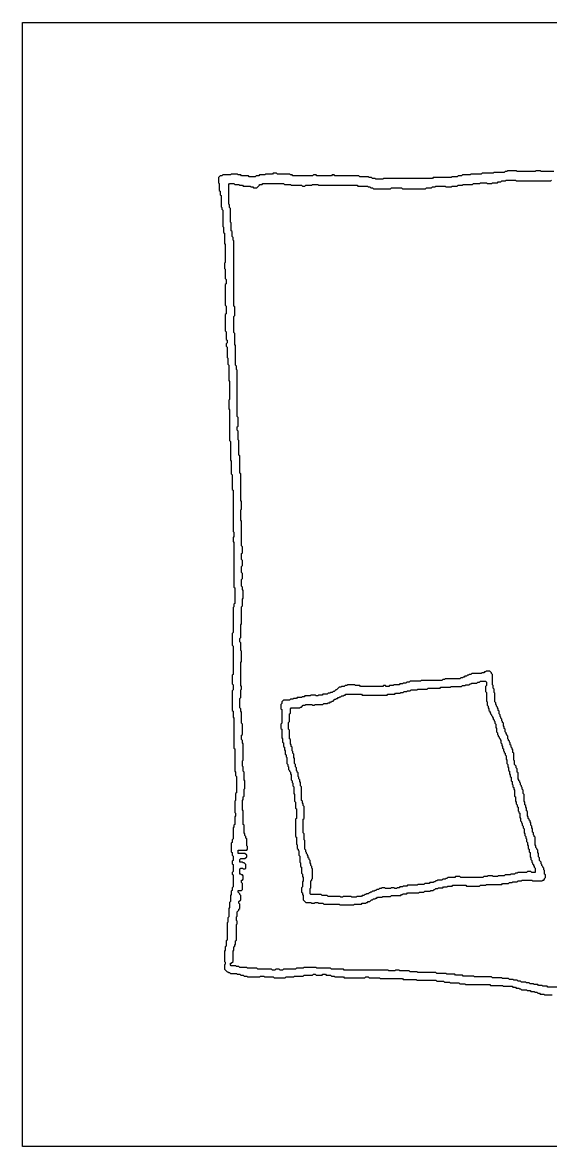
# Model space of a CAD drawing. Header units: metres. Extents: x 0 to 1458, y 0 to 1312.
# Drawn here: x 0 to 617, y 0 to 1312 of the extents above; entities that cross this region are included whole.
import ezdxf

# ---------------------------------------------------------------- set-up
doc = ezdxf.new("R2010")
doc.units = ezdxf.units.M

msp = doc.modelspace()

# ---------------------------------------------------------------- linework, layer by layer
for points in [[(0, 0), (0, 1312), (0, 1312), (1458, 1312), (1458, 1312), (1458, 0), (1458, 0), (0, 0)], [(621, 1138), (606, 1138), (606, 1138), (605, 1139), (605, 1139), (600, 1139), (600, 1139), (599, 1138), (599, 1138), (578, 1138), (578, 1138), (577, 1139), (577, 1139), (567, 1139), (567, 1139), (566, 1138), (566, 1138), (564, 1138), (564, 1138), (563, 1137), (563, 1137), (551, 1137), (551, 1137), (550, 1136), (550, 1136), (537, 1136), (537, 1136), (536, 1135), (536, 1135), (524, 1135), (524, 1135), (523, 1134), (523, 1134), (514, 1134), (514, 1134), (513, 1133), (513, 1133), (509, 1133), (509, 1133), (508, 1132), (508, 1132), (502, 1132), (502, 1132), (501, 1131), (501, 1131), (480, 1131), (480, 1131), (479, 1130), (479, 1130), (422, 1130), (422, 1130), (421, 1129), (421, 1129), (413, 1129), (413, 1129), (412, 1130), (412, 1130), (409, 1130), (409, 1130), (408, 1131), (408, 1131), (405, 1131), (405, 1131), (404, 1132), (404, 1132), (394, 1132), (394, 1132), (393, 1133), (393, 1133), (365, 1133), (365, 1133), (364, 1134), (364, 1134), (362, 1134), (362, 1134), (361, 1133), (361, 1133), (344, 1133), (344, 1133), (343, 1134), (343, 1134), (340, 1134), (340, 1134), (339, 1133), (339, 1133), (316, 1133), (316, 1133), (315, 1134), (315, 1134), (313, 1134), (313, 1134), (312, 1135), (312, 1135), (298, 1135), (298, 1135), (297, 1136), (297, 1136), (293, 1136), (293, 1136), (292, 1135), (292, 1135), (284, 1135), (284, 1135), (283, 1134), (283, 1134), (277, 1134), (277, 1134), (276, 1133), (276, 1133), (273, 1133), (273, 1133), (272, 1132), (272, 1132), (265, 1132), (265, 1132), (264, 1133), (264, 1133), (256, 1133), (256, 1133), (255, 1134), (255, 1134), (252, 1134), (252, 1134), (251, 1135), (251, 1135), (244, 1135), (244, 1135), (243, 1134), (243, 1134), (234, 1134), (234, 1134), (233, 1133), (233, 1133), (231, 1133), (231, 1133), (229, 1131), (229, 1131), (229, 1125), (229, 1125), (230, 1124), (230, 1124), (230, 1116), (230, 1116), (231, 1115), (231, 1115), (231, 1111), (231, 1111), (232, 1110), (232, 1110), (232, 1097), (232, 1097), (233, 1096), (233, 1096), (233, 1094), (233, 1094), (234, 1093), (234, 1093), (234, 1074), (234, 1074), (235, 1073), (235, 1073), (235, 1067), (235, 1067), (236, 1066), (236, 1066), (236, 1054), (236, 1054), (237, 1053), (237, 1053), (237, 1032), (237, 1032), (236, 1031), (236, 1031), (236, 1025), (236, 1025), (237, 1024), (237, 1024), (237, 1013), (237, 1013), (238, 1012), (238, 1012), (238, 1007), (238, 1007), (237, 1006), (237, 1006), (237, 982), (237, 982), (238, 981), (238, 981), (238, 972), (238, 972), (237, 971), (237, 971), (237, 952), (237, 952), (238, 951), (238, 951), (238, 942), (238, 942), (239, 941), (239, 941), (239, 938), (239, 938), (238, 937), (238, 937), (238, 934), (238, 934), (239, 933), (239, 933), (239, 921), (239, 921), (240, 920), (240, 920), (240, 913), (240, 913), (241, 912), (241, 912), (241, 894), (241, 894), (242, 893), (242, 893), (242, 872), (242, 872), (241, 871), (241, 871), (241, 861), (241, 861), (242, 860), (242, 860), (242, 824), (242, 824), (243, 823), (243, 823), (243, 801), (243, 801), (244, 800), (244, 800), (244, 785), (244, 785), (245, 784), (245, 784), (245, 767), (245, 767), (246, 766), (246, 766), (246, 718), (246, 718), (247, 717), (247, 717), (247, 712), (247, 712), (246, 711), (246, 711), (246, 706), (246, 706), (247, 705), (247, 705), (247, 653), (247, 653), (248, 652), (248, 652), (248, 634), (248, 634), (247, 633), (247, 633), (247, 630), (247, 630), (246, 629), (246, 629), (246, 600), (246, 600), (245, 599), (245, 599), (245, 585), (245, 585), (246, 584), (246, 584), (246, 551), (246, 551), (245, 550), (245, 550), (245, 540), (245, 540), (246, 539), (246, 539), (246, 533), (246, 533), (245, 532), (245, 532), (245, 509), (245, 509), (246, 508), (246, 508), (246, 501), (246, 501), (247, 500), (247, 500), (247, 465), (247, 465), (248, 464), (248, 464), (248, 438), (248, 438), (249, 437), (249, 437), (249, 433), (249, 433), (250, 432), (250, 432), (250, 413), (250, 413), (249, 412), (249, 412), (249, 404), (249, 404), (248, 403), (248, 403), (248, 390), (248, 390), (249, 389), (249, 389), (249, 386), (249, 386), (248, 385), (248, 385), (248, 376), (248, 376), (247, 375), (247, 375), (247, 373), (247, 373), (246, 372), (246, 372), (246, 359), (246, 359), (245, 358), (245, 358), (245, 355), (245, 355), (244, 354), (244, 354), (244, 344), (244, 344), (245, 343), (245, 343), (245, 340), (245, 340), (246, 339), (246, 339), (246, 334), (246, 334), (245, 333), (245, 333), (245, 330), (245, 330), (246, 329), (246, 329), (246, 321), (246, 321), (245, 320), (245, 320), (245, 318), (245, 318), (246, 317), (246, 317), (246, 303), (246, 303), (245, 302), (245, 302), (245, 299), (245, 299), (244, 298), (244, 298), (244, 294), (244, 294), (243, 293), (243, 293), (243, 286), (243, 286), (242, 285), (242, 285), (242, 279), (242, 279), (241, 278), (241, 278), (241, 268), (241, 268), (240, 267), (240, 267), (240, 262), (240, 262), (239, 261), (239, 261), (239, 241), (239, 241), (238, 240), (238, 240), (238, 234), (238, 234), (237, 233), (237, 233), (237, 229), (237, 229), (236, 228), (236, 228), (236, 216), (236, 216), (237, 215), (237, 215), (237, 213), (237, 213), (236, 212), (236, 212), (236, 207), (236, 207), (239, 204), (239, 204), (240, 204), (240, 204), (241, 203), (241, 203), (242, 203), (242, 203), (243, 202), (243, 202), (250, 202), (250, 202), (251, 201), (251, 201), (254, 201), (254, 201), (255, 200), (255, 200), (258, 200), (258, 200), (259, 199), (259, 199), (262, 199), (262, 199), (263, 198), (263, 198), (277, 198), (277, 198), (278, 199), (278, 199), (282, 199), (282, 199), (283, 198), (283, 198), (293, 198), (293, 198), (294, 197), (294, 197), (307, 197), (307, 197), (308, 198), (308, 198), (317, 198), (317, 198), (318, 199), (318, 199), (328, 199), (328, 199), (329, 200), (329, 200), (339, 200), (339, 200), (340, 201), (340, 201), (342, 201), (342, 201), (343, 200), (343, 200), (350, 200), (350, 200), (351, 201), (351, 201), (354, 201), (354, 201), (355, 200), (355, 200), (360, 200), (360, 200), (361, 199), (361, 199), (364, 199), (364, 199), (365, 198), (365, 198), (375, 198), (375, 198), (376, 197), (376, 197), (400, 197), (400, 197), (401, 198), (401, 198), (404, 198), (404, 198), (405, 197), (405, 197), (417, 197), (417, 197), (418, 196), (418, 196), (444, 196), (444, 196), (445, 195), (445, 195), (460, 195), (460, 195), (461, 194), (461, 194), (483, 194), (483, 194), (484, 193), (484, 193), (492, 193), (492, 193), (493, 192), (493, 192), (499, 192), (499, 192), (500, 191), (500, 191), (510, 191), (510, 191), (511, 190), (511, 190), (517, 190), (517, 190), (518, 189), (518, 189), (546, 189), (546, 189), (547, 188), (547, 188), (561, 188), (561, 188), (562, 187), (562, 187), (572, 187), (572, 187), (573, 186), (573, 186), (576, 186), (576, 186), (577, 185), (577, 185), (580, 185), (580, 185), (581, 184), (581, 184), (582, 184), (582, 184), (583, 183), (583, 183), (589, 183), (589, 183), (590, 182), (590, 182), (593, 182), (593, 182), (594, 181), (594, 181), (598, 181), (598, 181), (599, 180), (599, 180), (601, 180), (601, 180), (602, 179), (602, 179), (604, 179), (604, 179), (605, 178), (605, 178), (609, 178), (609, 178), (610, 177), (610, 177), (619, 177)], [(631, 186), (614, 186), (614, 186), (613, 187), (613, 187), (608, 187), (608, 187), (607, 188), (607, 188), (603, 188), (603, 188), (602, 189), (602, 189), (598, 189), (598, 189), (597, 190), (597, 190), (593, 190), (593, 190), (592, 191), (592, 191), (589, 191), (589, 191), (588, 192), (588, 192), (583, 192), (583, 192), (582, 193), (582, 193), (579, 193), (579, 193), (578, 194), (578, 194), (574, 194), (574, 194), (573, 195), (573, 195), (569, 195), (569, 195), (568, 196), (568, 196), (561, 196), (561, 196), (560, 197), (560, 197), (549, 197), (549, 197), (548, 198), (548, 198), (528, 198), (528, 198), (527, 199), (527, 199), (515, 199), (515, 199), (514, 200), (514, 200), (506, 200), (506, 200), (505, 201), (505, 201), (496, 201), (496, 201), (495, 202), (495, 202), (484, 202), (484, 202), (483, 203), (483, 203), (462, 203), (462, 203), (461, 204), (461, 204), (453, 204), (453, 204), (452, 205), (452, 205), (441, 205), (441, 205), (440, 206), (440, 206), (436, 206), (436, 206), (435, 205), (435, 205), (428, 205), (428, 205), (427, 206), (427, 206), (376, 206), (376, 206), (375, 207), (375, 207), (361, 207), (361, 207), (360, 208), (360, 208), (344, 208), (344, 208), (343, 209), (343, 209), (329, 209), (329, 209), (328, 208), (328, 208), (320, 208), (320, 208), (319, 207), (319, 207), (305, 207), (305, 207), (304, 206), (304, 206), (301, 206), (301, 206), (300, 207), (300, 207), (296, 207), (296, 207), (295, 206), (295, 206), (292, 206), (292, 206), (291, 207), (291, 207), (275, 207), (275, 207), (274, 208), (274, 208), (263, 208), (263, 208), (262, 209), (262, 209), (254, 209), (254, 209), (253, 210), (253, 210), (250, 210), (250, 210), (249, 211), (249, 211), (244, 211), (244, 211), (243, 212), (243, 212), (243, 214), (243, 214), (244, 214), (244, 214), (246, 216), (246, 216), (246, 228), (246, 228), (247, 229), (247, 229), (247, 233), (247, 233), (248, 234), (248, 234), (248, 235), (248, 235), (249, 236), (249, 236), (249, 240), (249, 240), (250, 241), (250, 241), (250, 259), (250, 259), (251, 260), (251, 260), (251, 263), (251, 263), (250, 264), (250, 264), (250, 268), (250, 268), (251, 269), (251, 269), (251, 274), (251, 274), (253, 276), (253, 276), (253, 277), (253, 277), (254, 278), (254, 278), (254, 283), (254, 283), (253, 284), (253, 284), (253, 286), (253, 286), (255, 288), (255, 288), (255, 293), (255, 293), (254, 294), (254, 294), (254, 295), (254, 295), (252, 297), (252, 297), (252, 299), (252, 299), (256, 299), (256, 299), (257, 300), (257, 300), (257, 307), (257, 307), (256, 308), (256, 308), (256, 311), (256, 311), (257, 311), (257, 311), (258, 312), (258, 312), (258, 316), (258, 316), (257, 317), (257, 317), (256, 317), (256, 317), (255, 318), (255, 318), (254, 318), (254, 318), (254, 324), (254, 324), (255, 325), (255, 325), (257, 325), (257, 325), (258, 324), (258, 324), (260, 324), (260, 324), (261, 325), (261, 325), (261, 329), (261, 329), (259, 331), (259, 331), (258, 331), (258, 331), (257, 332), (257, 332), (254, 332), (254, 332), (254, 335), (254, 335), (255, 336), (255, 336), (260, 336), (260, 336), (262, 338), (262, 338), (262, 340), (262, 340), (260, 342), (260, 342), (252, 342), (252, 342), (252, 346), (252, 346), (262, 346), (262, 346), (263, 347), (263, 347), (263, 350), (263, 350), (262, 351), (262, 351), (262, 359), (262, 359), (261, 360), (261, 360), (261, 362), (261, 362), (260, 363), (260, 363), (260, 365), (260, 365), (259, 366), (259, 366), (259, 375), (259, 375), (258, 376), (258, 376), (258, 392), (258, 392), (257, 393), (257, 393), (257, 404), (257, 404), (258, 405), (258, 405), (258, 408), (258, 408), (259, 409), (259, 409), (259, 417), (259, 417), (260, 418), (260, 418), (260, 427), (260, 427), (259, 428), (259, 428), (259, 437), (259, 437), (258, 438), (258, 438), (258, 443), (258, 443), (257, 444), (257, 444), (257, 450), (257, 450), (258, 451), (258, 451), (258, 470), (258, 470), (257, 471), (257, 471), (257, 474), (257, 474), (256, 475), (256, 475), (256, 480), (256, 480), (257, 481), (257, 481), (257, 493), (257, 493), (256, 494), (256, 494), (256, 507), (256, 507), (255, 508), (255, 508), (255, 511), (255, 511), (254, 512), (254, 512), (254, 523), (254, 523), (255, 524), (255, 524), (255, 533), (255, 533), (256, 534), (256, 534), (256, 537), (256, 537), (255, 538), (255, 538), (255, 565), (255, 565), (256, 566), (256, 566), (256, 578), (256, 578), (255, 579), (255, 579), (255, 588), (255, 588), (254, 589), (254, 589), (254, 593), (254, 593), (255, 594), (255, 594), (255, 609), (255, 609), (256, 610), (256, 610), (256, 630), (256, 630), (257, 631), (257, 631), (257, 639), (257, 639), (258, 640), (258, 640), (258, 649), (258, 649), (257, 650), (257, 650), (257, 653), (257, 653), (256, 654), (256, 654), (256, 662), (256, 662), (257, 663), (257, 663), (257, 669), (257, 669), (256, 670), (256, 670), (256, 677), (256, 677), (257, 678), (257, 678), (257, 684), (257, 684), (256, 685), (256, 685), (256, 692), (256, 692), (257, 693), (257, 693), (257, 700), (257, 700), (256, 701), (256, 701), (256, 730), (256, 730), (255, 731), (255, 731), (255, 743), (255, 743), (256, 744), (256, 744), (256, 753), (256, 753), (255, 754), (255, 754), (255, 785), (255, 785), (254, 786), (254, 786), (254, 806), (254, 806), (253, 807), (253, 807), (253, 824), (253, 824), (252, 825), (252, 825), (252, 835), (252, 835), (251, 836), (251, 836), (251, 840), (251, 840), (252, 841), (252, 841), (252, 851), (252, 851), (251, 852), (251, 852), (251, 906), (251, 906), (250, 907), (250, 907), (250, 911), (250, 911), (249, 912), (249, 912), (249, 935), (249, 935), (248, 936), (248, 936), (248, 949), (248, 949), (247, 950), (247, 950), (247, 969), (247, 969), (248, 970), (248, 970), (248, 980), (248, 980), (247, 981), (247, 981), (247, 1057), (247, 1057), (246, 1058), (246, 1058), (246, 1061), (246, 1061), (245, 1062), (245, 1062), (245, 1068), (245, 1068), (244, 1069), (244, 1069), (244, 1078), (244, 1078), (243, 1079), (243, 1079), (243, 1095), (243, 1095), (242, 1096), (242, 1096), (242, 1099), (242, 1099), (241, 1100), (241, 1100), (241, 1123), (241, 1123), (242, 1124), (242, 1124), (247, 1124), (247, 1124), (248, 1123), (248, 1123), (253, 1123), (253, 1123), (254, 1122), (254, 1122), (257, 1122), (257, 1122), (258, 1121), (258, 1121), (266, 1121), (266, 1121), (267, 1120), (267, 1120), (269, 1120), (269, 1120), (270, 1119), (270, 1119), (274, 1119), (274, 1119), (277, 1122), (277, 1122), (277, 1123), (277, 1123), (280, 1123), (280, 1123), (281, 1124), (281, 1124), (305, 1124), (305, 1124), (306, 1123), (306, 1123), (313, 1123), (313, 1123), (314, 1122), (314, 1122), (326, 1122), (326, 1122), (327, 1121), (327, 1121), (330, 1121), (330, 1121), (331, 1122), (331, 1122), (338, 1122), (338, 1122), (339, 1123), (339, 1123), (345, 1123), (345, 1123), (346, 1122), (346, 1122), (391, 1122), (391, 1122), (392, 1121), (392, 1121), (403, 1121), (403, 1121), (404, 1120), (404, 1120), (406, 1120), (406, 1120), (407, 1119), (407, 1119), (409, 1119), (409, 1119), (410, 1118), (410, 1118), (430, 1118), (430, 1118), (431, 1119), (431, 1119), (443, 1119), (443, 1119), (444, 1118), (444, 1118), (471, 1118), (471, 1118), (472, 1119), (472, 1119), (478, 1119), (478, 1119), (479, 1120), (479, 1120), (482, 1120), (482, 1120), (483, 1121), (483, 1121), (494, 1121), (494, 1121), (495, 1120), (495, 1120), (501, 1120), (501, 1120), (502, 1121), (502, 1121), (508, 1121), (508, 1121), (509, 1122), (509, 1122), (514, 1122), (514, 1122), (515, 1123), (515, 1123), (526, 1123), (526, 1123), (527, 1124), (527, 1124), (534, 1124), (534, 1124), (535, 1125), (535, 1125), (542, 1125), (542, 1125), (543, 1124), (543, 1124), (548, 1124), (548, 1124), (549, 1125), (549, 1125), (555, 1125), (555, 1125), (556, 1126), (556, 1126), (559, 1126), (559, 1126), (560, 1127), (560, 1127), (564, 1127), (564, 1127), (565, 1128), (565, 1128), (576, 1128), (576, 1128), (577, 1127), (577, 1127), (617, 1127), (617, 1127), (618, 1128)], [(370, 283), (371, 282), (371, 282), (387, 282), (387, 282), (388, 283), (388, 283), (396, 283), (396, 283), (397, 284), (397, 284), (401, 284), (401, 284), (402, 285), (402, 285), (403, 285), (403, 285), (404, 286), (404, 286), (406, 286), (406, 286), (408, 288), (408, 288), (409, 288), (409, 288), (410, 289), (410, 289), (412, 289), (412, 289), (413, 290), (413, 290), (414, 290), (414, 290), (415, 291), (415, 291), (420, 291), (420, 291), (421, 292), (421, 292), (430, 292), (430, 292), (431, 293), (431, 293), (442, 293), (442, 293), (443, 294), (443, 294), (444, 294), (444, 294), (445, 295), (445, 295), (449, 295), (449, 295), (450, 296), (450, 296), (463, 296), (463, 296), (464, 297), (464, 297), (469, 297), (469, 297), (470, 298), (470, 298), (476, 298), (476, 298), (477, 299), (477, 299), (480, 299), (480, 299), (481, 300), (481, 300), (482, 300), (482, 300), (483, 301), (483, 301), (485, 301), (485, 301), (486, 302), (486, 302), (491, 302), (491, 302), (492, 303), (492, 303), (496, 303), (496, 303), (497, 304), (497, 304), (502, 304), (502, 304), (503, 305), (503, 305), (518, 305), (518, 305), (519, 304), (519, 304), (534, 304), (534, 304), (535, 305), (535, 305), (541, 305), (541, 305), (542, 306), (542, 306), (560, 306), (560, 306), (561, 307), (561, 307), (568, 307), (568, 307), (569, 308), (569, 308), (572, 308), (572, 308), (573, 309), (573, 309), (578, 309), (578, 309), (579, 310), (579, 310), (583, 310), (583, 310), (584, 311), (584, 311), (595, 311), (595, 311), (596, 310), (596, 310), (607, 310), (607, 310), (608, 311), (608, 311), (609, 311), (609, 311), (610, 312), (610, 312), (610, 313), (610, 313), (611, 314), (611, 314), (611, 317), (611, 317), (610, 318), (610, 318), (610, 322), (610, 322), (609, 323), (609, 323), (609, 325), (609, 325), (608, 326), (608, 326), (608, 327), (608, 327), (607, 328), (607, 328), (607, 329), (607, 329), (606, 330), (606, 330), (606, 332), (606, 332), (604, 334), (604, 334), (604, 337), (604, 337), (603, 338), (603, 338), (603, 342), (603, 342), (602, 343), (602, 343), (602, 346), (602, 346), (601, 347), (601, 347), (601, 348), (601, 348), (600, 349), (600, 349), (600, 351), (600, 351), (599, 352), (599, 352), (599, 361), (599, 361), (598, 362), (598, 362), (598, 363), (598, 363), (597, 364), (597, 364), (597, 366), (597, 366), (596, 367), (596, 367), (596, 371), (596, 371), (595, 372), (595, 372), (595, 374), (595, 374), (594, 375), (594, 375), (594, 378), (594, 378), (593, 379), (593, 379), (593, 380), (593, 380), (592, 381), (592, 381), (592, 382), (592, 382), (591, 383), (591, 383), (591, 385), (591, 385), (590, 386), (590, 386), (590, 391), (590, 391), (589, 392), (589, 392), (589, 395), (589, 395), (588, 396), (588, 396), (588, 398), (588, 398), (587, 399), (587, 399), (587, 402), (587, 402), (586, 403), (586, 403), (586, 411), (586, 411), (585, 412), (585, 412), (585, 416), (585, 416), (584, 417), (584, 417), (584, 419), (584, 419), (583, 420), (583, 420), (583, 421), (583, 421), (582, 422), (582, 422), (582, 424), (582, 424), (581, 425), (581, 425), (581, 426), (581, 426), (580, 427), (580, 427), (580, 428), (580, 428), (579, 429), (579, 429), (579, 436), (579, 436), (578, 437), (578, 437), (578, 441), (578, 441), (577, 442), (577, 442), (577, 444), (577, 444), (575, 446), (575, 446), (575, 450), (575, 450), (574, 451), (574, 451), (574, 459), (574, 459), (573, 460), (573, 460), (573, 463), (573, 463), (572, 464), (572, 464), (572, 465), (572, 465), (571, 466), (571, 466), (571, 468), (571, 468), (570, 469), (570, 469), (570, 471), (570, 471), (569, 472), (569, 472), (569, 473), (569, 473), (568, 474), (568, 474), (568, 475), (568, 475), (567, 476), (567, 476), (567, 479), (567, 479), (566, 480), (566, 480), (566, 481), (566, 481), (565, 482), (565, 482), (565, 483), (565, 483), (564, 484), (564, 484), (564, 487), (564, 487), (563, 488), (563, 488), (563, 490), (563, 490), (562, 491), (562, 491), (562, 494), (562, 494), (561, 495), (561, 495), (561, 496), (561, 496), (560, 497), (560, 497), (560, 499), (560, 499), (559, 500), (559, 500), (559, 501), (559, 501), (558, 502), (558, 502), (558, 504), (558, 504), (557, 505), (557, 505), (557, 508), (557, 508), (556, 509), (556, 509), (556, 511), (556, 511), (555, 512), (555, 512), (555, 513), (555, 513), (554, 514), (554, 514), (554, 515), (554, 515), (553, 516), (553, 516), (553, 518), (553, 518), (552, 519), (552, 519), (552, 529), (552, 529), (551, 530), (551, 530), (551, 534), (551, 534), (550, 535), (550, 535), (550, 538), (550, 538), (549, 539), (549, 539), (549, 551), (549, 551), (548, 552), (548, 552), (548, 553), (548, 553), (546, 555), (546, 555), (542, 555), (542, 555), (541, 554), (541, 554), (540, 554), (540, 554), (539, 553), (539, 553), (537, 553), (537, 553), (536, 552), (536, 552), (525, 552), (525, 552), (524, 551), (524, 551), (522, 551), (522, 551), (521, 550), (521, 550), (520, 550), (520, 550), (519, 549), (519, 549), (517, 549), (517, 549), (516, 548), (516, 548), (515, 548), (515, 548), (514, 547), (514, 547), (512, 547), (512, 547), (511, 546), (511, 546), (494, 546), (494, 546), (493, 545), (493, 545), (491, 545), (491, 545), (490, 544), (490, 544), (466, 544), (466, 544), (465, 543), (465, 543), (453, 543), (453, 543), (452, 542), (452, 542), (449, 542), (449, 542), (448, 541), (448, 541), (445, 541), (445, 541), (444, 540), (444, 540), (441, 540), (441, 540), (440, 539), (440, 539), (434, 539), (434, 539), (433, 538), (433, 538), (429, 538), (429, 538), (428, 537), (428, 537), (425, 537), (425, 537), (424, 538), (424, 538), (422, 538), (422, 538), (421, 537), (421, 537), (395, 537), (395, 537), (394, 538), (394, 538), (389, 538), (389, 538), (388, 539), (388, 539), (380, 539), (380, 539), (379, 538), (379, 538), (377, 538), (377, 538), (376, 537), (376, 537), (373, 537), (373, 537), (372, 536), (372, 536), (370, 536), (370, 536), (367, 533), (367, 533), (366, 533), (366, 533), (364, 531), (364, 531), (363, 531), (363, 531), (362, 530), (362, 530), (360, 530), (360, 530), (359, 529), (359, 529), (357, 529), (357, 529), (356, 528), (356, 528), (351, 528), (351, 528), (350, 527), (350, 527), (346, 527), (346, 527), (345, 526), (345, 526), (343, 526), (343, 526), (342, 527), (342, 527), (337, 527), (337, 527), (336, 526), (336, 526), (330, 526), (330, 526), (329, 525), (329, 525), (327, 525), (327, 525), (326, 524), (326, 524), (321, 524), (321, 524), (320, 523), (320, 523), (317, 523), (317, 523), (316, 522), (316, 522), (313, 522), (313, 522), (312, 521), (312, 521), (305, 521), (305, 521), (303, 519), (303, 519), (303, 517), (303, 517), (302, 516), (302, 516), (302, 511), (302, 511), (303, 510), (303, 510), (303, 494), (303, 494), (302, 493), (302, 493), (302, 488), (302, 488), (303, 487), (303, 487), (303, 477), (303, 477), (304, 476), (304, 476), (304, 472), (304, 472), (305, 471), (305, 471), (305, 467), (305, 467), (306, 466), (306, 466), (306, 463), (306, 463), (307, 462), (307, 462), (307, 458), (307, 458), (308, 457), (308, 457), (308, 455), (308, 455), (309, 454), (309, 454), (309, 447), (309, 447), (310, 446), (310, 446), (310, 444), (310, 444), (311, 443), (311, 443), (311, 440), (311, 440), (312, 439), (312, 439), (312, 438), (312, 438), (313, 437), (313, 437), (313, 435), (313, 435), (314, 434), (314, 434), (314, 428), (314, 428), (315, 427), (315, 427), (315, 425), (315, 425), (316, 424), (316, 424), (316, 421), (316, 421), (317, 420), (317, 420), (317, 412), (317, 412), (318, 411), (318, 411), (318, 403), (318, 403), (319, 402), (319, 402), (319, 395), (319, 395), (320, 394), (320, 394), (320, 383), (320, 383), (319, 382), (319, 382), (319, 362), (319, 362), (320, 361), (320, 361), (320, 353), (320, 353), (321, 352), (321, 352), (321, 348), (321, 348), (322, 347), (322, 347), (322, 346), (322, 346), (323, 345), (323, 345), (323, 340), (323, 340), (324, 339), (324, 339), (324, 332), (324, 332), (325, 331), (325, 331), (325, 327), (325, 327), (326, 326), (326, 326), (326, 319), (326, 319), (327, 318), (327, 318), (327, 315), (327, 315), (328, 314), (328, 314), (328, 310), (328, 310), (327, 309), (327, 309), (327, 303), (327, 303), (326, 302), (326, 302), (326, 297), (326, 297), (327, 296), (327, 296), (327, 294), (327, 294), (328, 293), (328, 293), (328, 288), (328, 288), (331, 285), (331, 285), (337, 285), (337, 285), (338, 284), (338, 284), (341, 284), (341, 284), (342, 285), (342, 285), (345, 285), (345, 285), (346, 284), (346, 284), (351, 284), (351, 284), (352, 283), (352, 283), (370, 283)], [(372, 291), (371, 292), (371, 292), (357, 292), (357, 292), (356, 293), (356, 293), (350, 293), (350, 293), (349, 294), (349, 294), (337, 294), (337, 294), (336, 295), (336, 295), (336, 301), (336, 301), (337, 302), (337, 302), (337, 310), (337, 310), (338, 311), (338, 311), (338, 312), (338, 312), (339, 313), (339, 313), (339, 324), (339, 324), (338, 325), (338, 325), (338, 327), (338, 327), (337, 328), (337, 328), (337, 330), (337, 330), (336, 331), (336, 331), (336, 334), (336, 334), (335, 335), (335, 335), (335, 336), (335, 336), (334, 337), (334, 337), (334, 339), (334, 339), (333, 340), (333, 340), (333, 341), (333, 341), (332, 342), (332, 342), (332, 343), (332, 343), (331, 344), (331, 344), (331, 346), (331, 346), (330, 347), (330, 347), (330, 357), (330, 357), (329, 358), (329, 358), (329, 365), (329, 365), (328, 366), (328, 366), (328, 382), (328, 382), (329, 383), (329, 383), (329, 397), (329, 397), (328, 398), (328, 398), (328, 400), (328, 400), (327, 401), (327, 401), (327, 403), (327, 403), (326, 404), (326, 404), (326, 420), (326, 420), (325, 421), (325, 421), (325, 425), (325, 425), (324, 426), (324, 426), (324, 428), (324, 428), (323, 429), (323, 429), (323, 431), (323, 431), (322, 432), (322, 432), (322, 436), (322, 436), (321, 437), (321, 437), (321, 438), (321, 438), (320, 439), (320, 439), (320, 442), (320, 442), (319, 443), (319, 443), (319, 446), (319, 446), (318, 447), (318, 447), (318, 453), (318, 453), (317, 454), (317, 454), (317, 458), (317, 458), (316, 459), (316, 459), (316, 461), (316, 461), (315, 462), (315, 462), (315, 466), (315, 466), (314, 467), (314, 467), (314, 469), (314, 469), (313, 470), (313, 470), (313, 475), (313, 475), (312, 476), (312, 476), (312, 486), (312, 486), (311, 487), (311, 487), (311, 495), (311, 495), (312, 496), (312, 496), (312, 505), (312, 505), (313, 506), (313, 506), (313, 511), (313, 511), (314, 512), (314, 512), (324, 512), (324, 512), (325, 513), (325, 513), (326, 513), (326, 513), (328, 515), (328, 515), (330, 515), (330, 515), (331, 516), (331, 516), (338, 516), (338, 516), (339, 515), (339, 515), (341, 515), (341, 515), (342, 516), (342, 516), (351, 516), (351, 516), (352, 517), (352, 517), (356, 517), (356, 517), (357, 518), (357, 518), (359, 518), (359, 518), (360, 519), (360, 519), (361, 519), (361, 519), (362, 520), (362, 520), (363, 520), (363, 520), (365, 522), (365, 522), (366, 522), (366, 522), (367, 523), (367, 523), (368, 523), (368, 523), (369, 524), (369, 524), (370, 524), (370, 524), (371, 525), (371, 525), (372, 525), (372, 525), (373, 526), (373, 526), (375, 526), (375, 526), (376, 527), (376, 527), (377, 527), (377, 527), (378, 528), (378, 528), (396, 528), (396, 528), (397, 527), (397, 527), (426, 527), (426, 527), (427, 528), (427, 528), (435, 528), (435, 528), (436, 529), (436, 529), (441, 529), (441, 529), (442, 530), (442, 530), (445, 530), (445, 530), (446, 531), (446, 531), (449, 531), (449, 531), (450, 532), (450, 532), (453, 532), (453, 532), (454, 533), (454, 533), (461, 533), (461, 533), (462, 534), (462, 534), (473, 534), (473, 534), (474, 535), (474, 535), (488, 535), (488, 535), (489, 536), (489, 536), (500, 536), (500, 536), (501, 537), (501, 537), (513, 537), (513, 537), (514, 538), (514, 538), (517, 538), (517, 538), (518, 539), (518, 539), (522, 539), (522, 539), (523, 540), (523, 540), (524, 540), (524, 540), (525, 541), (525, 541), (531, 541), (531, 541), (532, 542), (532, 542), (534, 542), (534, 542), (535, 543), (535, 543), (541, 543), (541, 543), (542, 542), (542, 542), (542, 538), (542, 538), (541, 537), (541, 537), (541, 531), (541, 531), (542, 530), (542, 530), (542, 520), (542, 520), (543, 519), (543, 519), (543, 515), (543, 515), (544, 514), (544, 514), (544, 512), (544, 512), (545, 511), (545, 511), (545, 509), (545, 509), (546, 508), (546, 508), (546, 507), (546, 507), (547, 506), (547, 506), (547, 505), (547, 505), (548, 504), (548, 504), (548, 503), (548, 503), (549, 502), (549, 502), (549, 501), (549, 501), (550, 500), (550, 500), (550, 499), (550, 499), (551, 498), (551, 498), (551, 497), (551, 497), (552, 496), (552, 496), (552, 494), (552, 494), (553, 493), (553, 493), (553, 489), (553, 489), (554, 488), (554, 488), (554, 484), (554, 484), (555, 483), (555, 483), (555, 481), (555, 481), (556, 480), (556, 480), (556, 479), (556, 479), (557, 478), (557, 478), (557, 477), (557, 477), (558, 476), (558, 476), (558, 475), (558, 475), (559, 474), (559, 474), (559, 471), (559, 471), (560, 470), (560, 470), (560, 468), (560, 468), (561, 467), (561, 467), (561, 465), (561, 465), (562, 464), (562, 464), (562, 462), (562, 462), (563, 461), (563, 461), (563, 460), (563, 460), (564, 459), (564, 459), (564, 457), (564, 457), (565, 456), (565, 456), (565, 452), (565, 452), (566, 451), (566, 451), (566, 447), (566, 447), (567, 446), (567, 446), (567, 443), (567, 443), (568, 442), (568, 442), (568, 439), (568, 439), (569, 438), (569, 438), (569, 435), (569, 435), (570, 434), (570, 434), (570, 432), (570, 432), (571, 431), (571, 431), (571, 427), (571, 427), (572, 426), (572, 426), (572, 423), (572, 423), (573, 422), (573, 422), (573, 420), (573, 420), (574, 419), (574, 419), (574, 417), (574, 417), (575, 416), (575, 416), (575, 409), (575, 409), (576, 408), (576, 408), (576, 403), (576, 403), (577, 402), (577, 402), (577, 400), (577, 400), (578, 399), (578, 399), (578, 397), (578, 397), (579, 396), (579, 396), (579, 392), (579, 392), (580, 391), (580, 391), (580, 390), (580, 390), (581, 389), (581, 389), (581, 384), (581, 384), (582, 383), (582, 383), (582, 380), (582, 380), (583, 379), (583, 379), (583, 378), (583, 378), (584, 377), (584, 377), (584, 375), (584, 375), (585, 374), (585, 374), (585, 372), (585, 372), (586, 371), (586, 371), (586, 366), (586, 366), (587, 365), (587, 365), (587, 363), (587, 363), (588, 362), (588, 362), (588, 360), (588, 360), (589, 359), (589, 359), (589, 356), (589, 356), (590, 355), (590, 355), (590, 352), (590, 352), (591, 351), (591, 351), (591, 348), (591, 348), (592, 347), (592, 347), (592, 344), (592, 344), (593, 343), (593, 343), (593, 338), (593, 338), (594, 337), (594, 337), (594, 335), (594, 335), (595, 334), (595, 334), (595, 332), (595, 332), (596, 331), (596, 331), (596, 330), (596, 330), (597, 329), (597, 329), (597, 328), (597, 328), (598, 327), (598, 327), (598, 326), (598, 326), (599, 325), (599, 325), (599, 320), (599, 320), (595, 320), (595, 320), (594, 321), (594, 321), (590, 321), (590, 321), (589, 320), (589, 320), (579, 320), (579, 320), (578, 319), (578, 319), (576, 319), (576, 319), (575, 318), (575, 318), (571, 318), (571, 318), (570, 317), (570, 317), (564, 317), (564, 317), (563, 316), (563, 316), (556, 316), (556, 316), (555, 315), (555, 315), (550, 315), (550, 315), (549, 316), (549, 316), (544, 316), (544, 316), (543, 315), (543, 315), (539, 315), (539, 315), (538, 314), (538, 314), (512, 314), (512, 314), (511, 315), (511, 315), (506, 315), (506, 315), (505, 314), (505, 314), (497, 314), (497, 314), (496, 313), (496, 313), (495, 313), (495, 313), (494, 312), (494, 312), (491, 312), (491, 312), (490, 311), (490, 311), (485, 311), (485, 311), (484, 310), (484, 310), (483, 310), (483, 310), (482, 309), (482, 309), (481, 309), (481, 309), (480, 308), (480, 308), (476, 308), (476, 308), (475, 307), (475, 307), (470, 307), (470, 307), (469, 306), (469, 306), (462, 306), (462, 306), (461, 305), (461, 305), (450, 305), (450, 305), (449, 304), (449, 304), (445, 304), (445, 304), (444, 303), (444, 303), (441, 303), (441, 303), (440, 302), (440, 302), (438, 302), (438, 302), (437, 301), (437, 301), (435, 301), (435, 301), (434, 302), (434, 302), (431, 302), (431, 302), (430, 301), (430, 301), (424, 301), (424, 301), (423, 302), (423, 302), (420, 302), (420, 302), (419, 301), (419, 301), (417, 301), (417, 301), (416, 300), (416, 300), (414, 300), (414, 300), (413, 299), (413, 299), (412, 299), (412, 299), (411, 298), (411, 298), (409, 298), (409, 298), (408, 297), (408, 297), (407, 297), (407, 297), (406, 296), (406, 296), (405, 296), (405, 296), (404, 295), (404, 295), (402, 295), (402, 295), (401, 294), (401, 294), (400, 294), (400, 294), (399, 293), (399, 293), (397, 293), (397, 293), (396, 292), (396, 292), (391, 292), (391, 292), (390, 291), (390, 291), (385, 291), (385, 291), (384, 292), (384, 292), (375, 292), (375, 292), (374, 291), (374, 291), (372, 291)]]:
    msp.add_lwpolyline(points)

doc.saveas('drawing.dxf')
